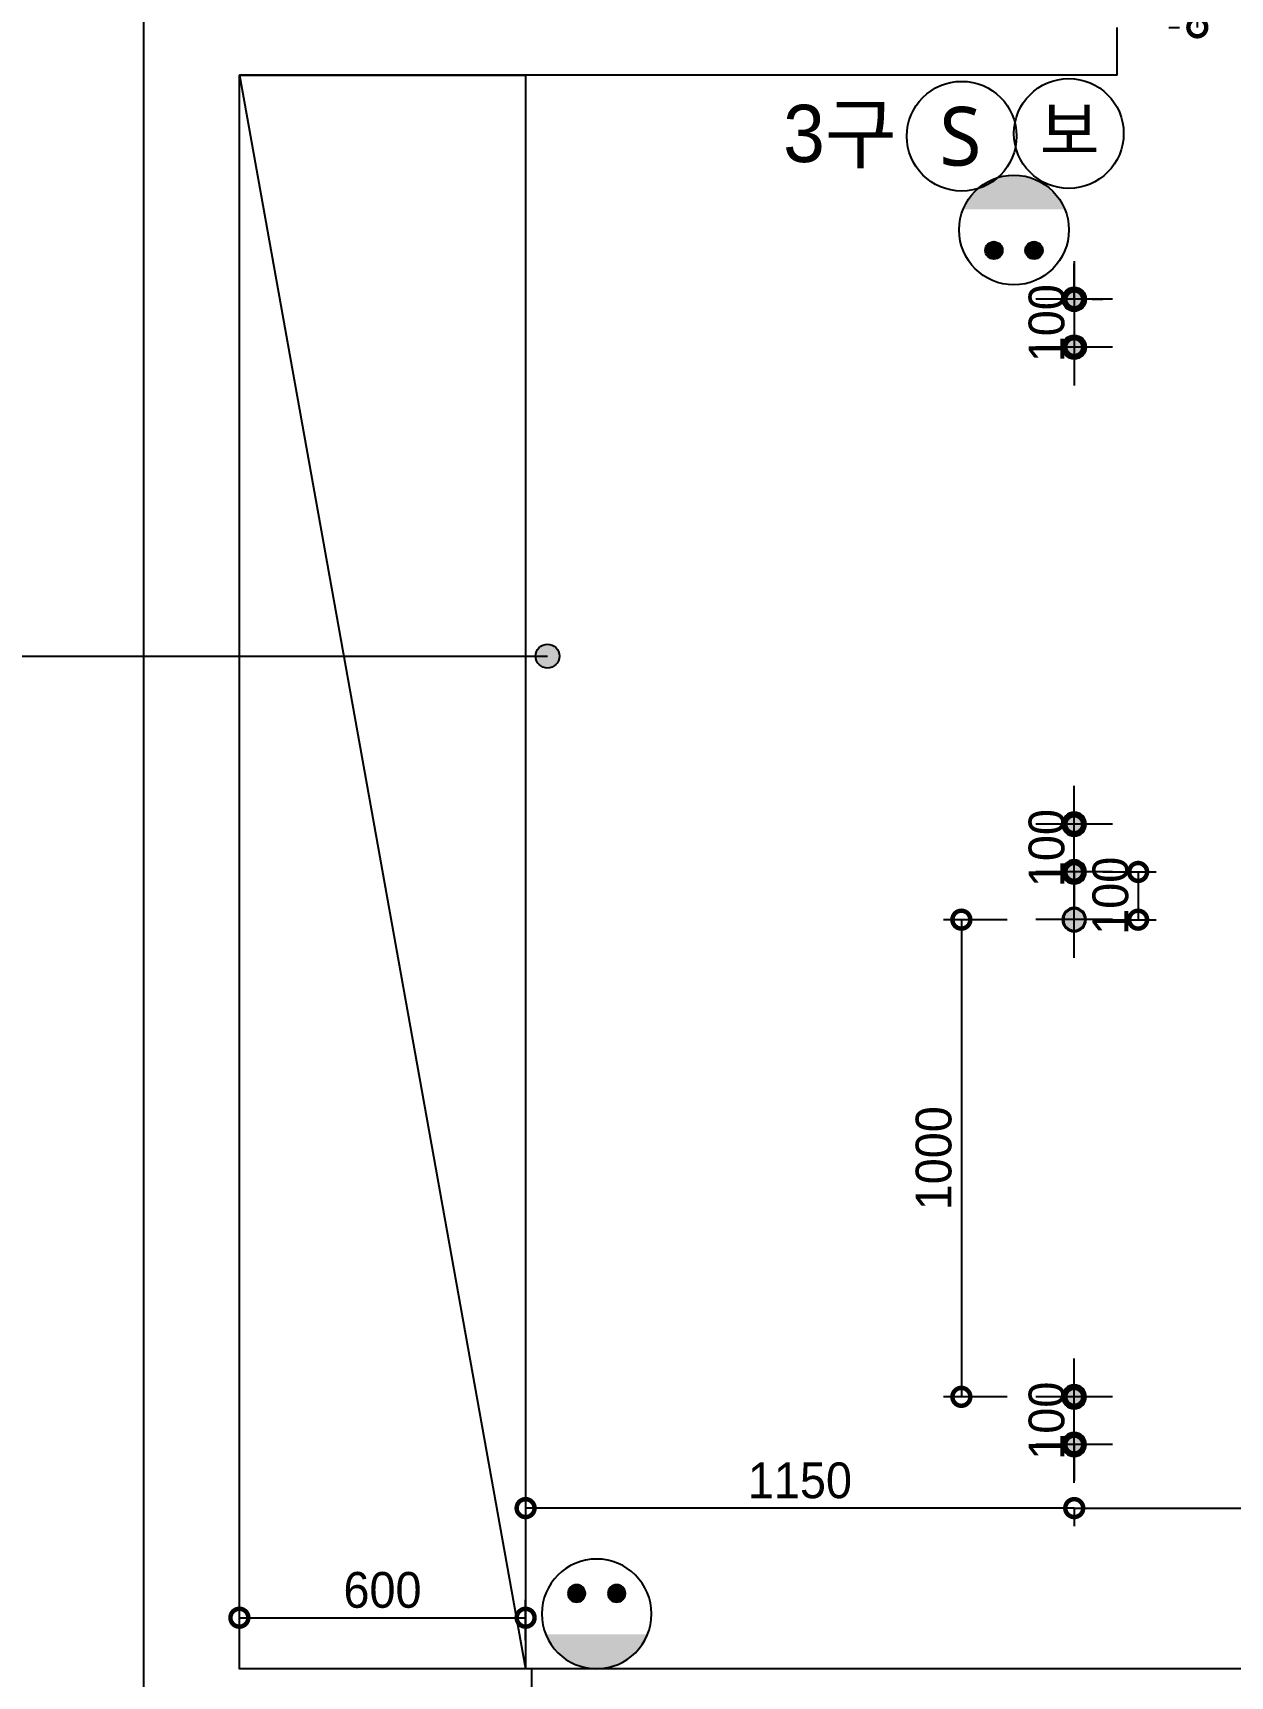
# Model space of a CAD drawing. Header units: inches. Extents: x -63256 to 33689, y -34490 to 100230.
# Drawn here: x -2193 to 316, y -20598 to -17154 of the extents above; entities that cross this region are included whole.
import ezdxf

# ---------------------------------------------------------------- set-up
doc = ezdxf.new("R2010")
doc.units = ezdxf.units.IN
doc.header["$LTSCALE"] = 100
doc.header["$MEASUREMENT"] = 0
for name, color, linetype in [('0-ELC TEXT', 7, 'Continuous'), ('06-FUR', 6, 'Continuous'), ('07-DIM WAL', 5, 'Continuous'), ('C-WIN', 4, 'Continuous'), ('RC-LIGHT', 7, 'Continuous'), ('도면층2', 2, 'Continuous'), ('설비', 140, 'Continuous')]:
    doc.layers.add(name, color=color, linetype=linetype)
doc.styles.add('스타일1', font='')
doc.styles.add('코레일둥고', font='')
doc.styles.get('스타일1').set_extended_font_data('HYwulM')
doc.styles.get('코레일둥고').set_extended_font_data('Korail Round Gothic Medium')
doc.dimstyles.new('30', dxfattribs={"dimscale": 30, "dimtxt": 2.5, "dimasz": 2.5, "dimexe": 1.25, "dimexo": 2, "dimtad": 1, "dimdec": 0, "dimtxsty": '스타일1', "dimblk": 'DOTSMALL', "dimcen": 2.5, "dimclrd": 1, "dimclre": 1, "dimclrt": 2, "dimadec": 0, "dimazin": 0, "dimtfac": 1, "dimtix": 1, "dimtmove": 0, "dimatfit": 3, "dimldrblk": 'DOTSMALL', "dimfxl": 1.25, "dimarcsym": 0})

# ---------------------------------------------------------------- blocks, each defined once
blk = doc.blocks.new('1')
at = {"linetype": 'Continuous'}
h = blk.add_hatch(color=4, dxfattribs=at)
h.dxf.hatch_style = 1
edge = h.paths.add_edge_path()
edge.add_arc((11539653.5, -14273503.8), 37.5, 0, 360)
at = {"color": 1, "linetype": 'Continuous'}
for p, q in [((11539653.5, -14273637.1), (11539653.5, -14273370.5)), ((11539520.2, -14273503.8), (11539786.8, -14273503.8))]:
    blk.add_line(p, q, dxfattribs=at)
at = {"color": 4, "linetype": 'Continuous'}
for radius in [41.5, 37.5]:
    blk.add_circle((11539653.5, -14273503.8), radius, dxfattribs=at)
blk = doc.blocks.new('_DOTSMALL')
at = {"color": 0, "linetype": 'ByBlock', "const_width": 0.5}
blk.add_lwpolyline([(-0.0625, 0, 1), (0.0625, 0, 1)], format="xyb", close=True, dxfattribs=at)
blk = doc.blocks.new('*D307')
at = {"layer": '07-DIM WAL', "color": 1, "lineweight": -2, "transparency": 16777216}
for p, q in [((-10.3, -18812.5), (-10.3, -18737.5)), ((-10.3, -18912.5), (-10.3, -18812.5)), ((49.7, -18812.5), (27.2, -18812.5)), ((-10.3, -18912.5), (-10.3, -18987.5)), ((49.7, -18912.5), (27.2, -18912.5))]:
    blk.add_line(p, q, dxfattribs=at)
at = {"layer": 'Defpoints', "color": 0, "transparency": 16777216}
for p in [(-10.3, -18812.5), (-10.3, -18812.5), (-10.3, -18912.5)]:
    blk.add_point(p, dxfattribs=at)
at = {"layer": '07-DIM WAL', "color": 1, "lineweight": -2, "transparency": 16777216, "xscale": 75, "yscale": 75, "zscale": 75}
for p, rotation in [((-10.3, -18812.5), 270), ((-10.3, -18912.5), 90)]:
    blk.add_blockref('_DOTSMALL', p, dxfattribs=dict(at, rotation=rotation))
at = {"layer": '07-DIM WAL', "color": 2, "transparency": 16777216, "insert": (-68, -18862.5), "char_height": 75, "attachment_point": 5, "rotation": 90, "style": '스타일1'}
blk.add_mtext('100', dxfattribs=at)
blk = doc.blocks.new('*D308')
at = {"layer": '07-DIM WAL', "color": 1, "lineweight": -2, "transparency": 16777216}
for p, q in [((49.7, -18912.5), (161.1, -18912.5)), ((123.6, -18912.5), (123.6, -19012.5)), ((49.7, -19012.5), (161.1, -19012.5))]:
    blk.add_line(p, q, dxfattribs=at)
at = {"layer": 'Defpoints', "color": 0, "transparency": 16777216}
for p in [(-10.3, -18912.5), (-10.3, -19012.5), (123.6, -19012.5)]:
    blk.add_point(p, dxfattribs=at)
at = {"layer": '07-DIM WAL', "color": 1, "lineweight": -2, "transparency": 16777216, "xscale": 75, "yscale": 75, "zscale": 75}
for p, rotation in [((123.6, -18912.5), 90), ((123.6, -19012.5), 270)]:
    blk.add_blockref('_DOTSMALL', p, dxfattribs=dict(at, rotation=rotation))
at = {"layer": '07-DIM WAL', "color": 2, "transparency": 16777216, "insert": (65.9, -18962.5), "char_height": 75, "attachment_point": 5, "rotation": 90, "style": '스타일1'}
blk.add_mtext('100', dxfattribs=at)
blk = doc.blocks.new('*D309')
at = {"layer": '07-DIM WAL', "color": 1, "lineweight": -2, "transparency": 16777216}
for p, q in [((-10.3, -20012.5), (-10.3, -19937.5)), ((-10.3, -20112.5), (-10.3, -20012.5)), ((49.7, -20012.5), (27.2, -20012.5)), ((-10.3, -20112.5), (-10.3, -20187.5)), ((49.7, -20112.5), (27.2, -20112.5))]:
    blk.add_line(p, q, dxfattribs=at)
at = {"layer": 'Defpoints', "color": 0, "transparency": 16777216}
for p in [(-10.3, -20012.5), (-10.3, -20012.5), (-10.3, -20112.5)]:
    blk.add_point(p, dxfattribs=at)
at = {"layer": '07-DIM WAL', "color": 1, "lineweight": -2, "transparency": 16777216, "xscale": 75, "yscale": 75, "zscale": 75}
for p, rotation in [((-10.3, -20012.5), 270), ((-10.3, -20112.5), 90)]:
    blk.add_blockref('_DOTSMALL', p, dxfattribs=dict(at, rotation=rotation))
at = {"layer": '07-DIM WAL', "color": 2, "transparency": 16777216, "insert": (-68, -20062.5), "char_height": 75, "attachment_point": 5, "rotation": 90, "style": '스타일1'}
blk.add_mtext('100', dxfattribs=at)
blk = doc.blocks.new('*D310')
at = {"layer": '07-DIM WAL', "color": 1, "lineweight": -2, "transparency": 16777216}
for p, q in [((-10.3, -17712.5), (-10.3, -17637.5)), ((-10.3, -17712.5), (-10.3, -17812.5)), ((49.7, -17712.5), (27.2, -17712.5)), ((-10.3, -17812.5), (-10.3, -17887.5)), ((49.7, -17812.5), (27.2, -17812.5))]:
    blk.add_line(p, q, dxfattribs=at)
at = {"layer": 'Defpoints', "color": 0, "transparency": 16777216}
for p in [(-10.3, -17712.5), (-10.3, -17812.5), (-10.3, -17812.5)]:
    blk.add_point(p, dxfattribs=at)
at = {"layer": '07-DIM WAL', "color": 1, "lineweight": -2, "transparency": 16777216, "xscale": 75, "yscale": 75, "zscale": 75}
for p, rotation in [((-10.3, -17712.5), 270), ((-10.3, -17812.5), 90)]:
    blk.add_blockref('_DOTSMALL', p, dxfattribs=dict(at, rotation=rotation))
at = {"layer": '07-DIM WAL', "color": 2, "transparency": 16777216, "insert": (-68, -17762.5), "char_height": 75, "attachment_point": 5, "rotation": 90, "style": '스타일1'}
blk.add_mtext('100', dxfattribs=at)
blk = doc.blocks.new('*D358')
at = {"layer": '07-DIM WAL', "color": 1, "lineweight": -2, "transparency": 16777216}
for p, q in [((187.7, -16597.5), (210.2, -16597.5)), ((247.7, -16597.5), (247.7, -17142.5)), ((187.7, -17142.5), (210.2, -17142.5))]:
    blk.add_line(p, q, dxfattribs=at)
at = {"layer": 'Defpoints', "color": 0, "transparency": 16777216}
for p in [(247.7, -16597.5), (247.7, -17142.5), (247.7, -17142.5)]:
    blk.add_point(p, dxfattribs=at)
at = {"layer": '07-DIM WAL', "color": 1, "lineweight": -2, "transparency": 16777216, "xscale": 75, "yscale": 75, "zscale": 75}
for p, rotation in [((247.7, -16597.5), 90), ((247.7, -17142.5), 270)]:
    blk.add_blockref('_DOTSMALL', p, dxfattribs=dict(at, rotation=rotation))
at = {"layer": '07-DIM WAL', "color": 2, "transparency": 16777216, "insert": (190.7, -16870), "char_height": 75, "attachment_point": 5, "rotation": 90, "style": '스타일1'}
blk.add_mtext('545', dxfattribs=at)
blk = doc.blocks.new('dfdadfs')
at = {"layer": 'C-WIN'}
blk.add_lwpolyline([(-26947.8, -120782.5), (-24272.8, -120782.5), (-24272.8, -120582.5), (-26947.8, -120582.5)], close=True, dxfattribs=at)
at = {"layer": '도면층2'}
for p, q in [((-27760.3, -120782.5), (-27760.3, -111972.5)), ((-25720.3, -117242.5), (-25720.3, -117142.5)), ((-25720.3, -117242.5), (-25720.3, -117142.5)), ((-27560.3, -120582.5), (-27560.3, -117242.5)), ((-26020.3, -117242.5), (-27560.3, -117242.5)), ((-25720.3, -117242.5), (-26020.3, -117242.5)), ((-26947.8, -120582.5), (-27560.3, -120582.5)), ((-26947.8, -120582.5), (-26947.8, -120782.5))]:
    blk.add_line(p, q, dxfattribs=at)
blk = doc.blocks.new('hfgafgf')
at = {"layer": '06-FUR', "color": 8}
blk.add_lwpolyline([(-1760.3, -117242.5), (-1160.3, -117242.5), (-1160.3, -120582.5), (-1760.3, -120582.5), (-1760.3, -117242.5), (-1160.3, -120582.5)], dxfattribs=at)
at = {"layer": '07-DIM WAL'}
blk.add_blockref('dfdadfs', (25800, 0), dxfattribs=at)
blk = doc.blocks.new('SW')
at = {"layer": '설비', "color": 140}
blk.add_circle((11533254.1, -14277699.4), 184, dxfattribs=at)
at = {"layer": '설비', "color": 140, "insert": (11533320, -14277600.8), "char_height": 197.143, "width": 314.327, "attachment_point": 3, "style": '코레일둥고'}
blk.add_mtext('{\\fMalgun Gothic|b0|i0|c129|p50;S}', dxfattribs=at)
blk = doc.blocks.new('QHDLFFJ')
at = {"layer": '설비', "color": 140}
blk.add_circle((236550.8, 104207.8), 115, dxfattribs=at)
at = {"layer": '설비', "color": 140, "style": '코레일둥고'}
blk.add_text('보 ', height=100, dxfattribs=at).set_placement((236489.6, 104163.9))
blk = doc.blocks.new('egoo')
at = {"layer": '설비'}
h = blk.add_hatch(color=140, dxfattribs=at)
edge = h.paths.add_edge_path()
edge.add_arc((1015645.3, 443433.7), 22.3, 0, 360)
h = blk.add_hatch(color=140, dxfattribs=at)
edge = h.paths.add_edge_path()
edge.add_arc((1015747.7, 443433.7), 22.3, 0, 360)
h = blk.add_hatch(color=140, dxfattribs=at)
edge = h.paths.add_edge_path()
edge.add_line((1015826.3, 443329.1), (1015566.6, 443329.1))
edge.add_ellipse((1015696.5, 443381.5), major_axis=(99, 99), ratio=1, start_angle=156.9578, end_angle=293.0422)
at = {"layer": '설비', "color": 140}
for centre, radius in [((1015696.5, 443381.5), 140), ((1015645.3, 443433.7), 22.3), ((1015747.7, 443433.7), 22.3)]:
    blk.add_circle(centre, radius, dxfattribs=at)
blk = doc.blocks.new('*D399')
at = {"layer": '07-DIM WAL', "color": 1, "lineweight": -2, "transparency": 16777216}
for p, q in [((-150.6, -19012.5), (-284.4, -19012.5)), ((-246.9, -19012.5), (-246.9, -20012.5)), ((-150.6, -20012.5), (-284.4, -20012.5))]:
    blk.add_line(p, q, dxfattribs=at)
at = {"layer": 'Defpoints', "color": 0, "transparency": 16777216}
for p in [(-90.6, -19012.5), (-246.9, -20012.5), (-90.6, -20012.5)]:
    blk.add_point(p, dxfattribs=at)
at = {"layer": '07-DIM WAL', "color": 1, "lineweight": -2, "transparency": 16777216, "xscale": 75, "yscale": 75, "zscale": 75}
for p, rotation in [((-246.9, -19012.5), 90), ((-246.9, -20012.5), 270)]:
    blk.add_blockref('_DOTSMALL', p, dxfattribs=dict(at, rotation=rotation))
at = {"layer": '07-DIM WAL', "color": 2, "transparency": 16777216, "insert": (-304.7, -19512.5), "char_height": 75, "attachment_point": 5, "rotation": 90, "style": '스타일1'}
blk.add_mtext('1000', dxfattribs=at)
blk = doc.blocks.new('*D400')
at = {"layer": '07-DIM WAL', "color": 1, "lineweight": -2, "transparency": 16777216}
for p, q in [((-10.3, -20245.7), (1139.7, -20245.7)), ((-10.3, -20252.8), (-10.3, -20283.2)), ((1139.7, -20252.8), (1139.7, -20283.2))]:
    blk.add_line(p, q, dxfattribs=at)
at = {"layer": 'Defpoints', "color": 0, "transparency": 16777216}
for p in [(-10.3, -20192.8), (1139.7, -20192.8), (1139.7, -20245.7)]:
    blk.add_point(p, dxfattribs=at)
at = {"layer": '07-DIM WAL', "color": 1, "lineweight": -2, "transparency": 16777216, "xscale": 75, "yscale": 75, "zscale": 75, "rotation": 180}
blk.add_blockref('_DOTSMALL', (-10.3, -20245.7), dxfattribs=at)
at = {"layer": '07-DIM WAL', "color": 1, "lineweight": -2, "transparency": 16777216, "xscale": 75, "yscale": 75, "zscale": 75}
blk.add_blockref('_DOTSMALL', (1139.7, -20245.7), dxfattribs=at)
at = {"layer": '07-DIM WAL', "color": 2, "transparency": 16777216, "insert": (564.7, -20188), "char_height": 75, "attachment_point": 5, "style": '스타일1'}
blk.add_mtext('1150', dxfattribs=at)
blk = doc.blocks.new('*D401')
at = {"layer": '07-DIM WAL', "color": 1, "lineweight": -2, "transparency": 16777216}
for p, q in [((-1760.3, -20522.5), (-1760.3, -20437.9)), ((-1160.3, -20522.5), (-1160.3, -20437.9)), ((-1760.3, -20475.4), (-1160.3, -20475.4))]:
    blk.add_line(p, q, dxfattribs=at)
at = {"layer": 'Defpoints', "color": 0, "transparency": 16777216}
for p in [(-1160.3, -20475.4), (-1760.3, -20582.5), (-1160.3, -20582.5)]:
    blk.add_point(p, dxfattribs=at)
at = {"layer": '07-DIM WAL', "color": 1, "lineweight": -2, "transparency": 16777216, "xscale": 75, "yscale": 75, "zscale": 75, "rotation": 180}
blk.add_blockref('_DOTSMALL', (-1760.3, -20475.4), dxfattribs=at)
at = {"layer": '07-DIM WAL', "color": 1, "lineweight": -2, "transparency": 16777216, "xscale": 75, "yscale": 75, "zscale": 75}
blk.add_blockref('_DOTSMALL', (-1160.3, -20475.4), dxfattribs=at)
at = {"layer": '07-DIM WAL', "color": 2, "transparency": 16777216, "insert": (-1460.3, -20417.6), "char_height": 75, "attachment_point": 5, "style": '스타일1'}
blk.add_mtext('600', dxfattribs=at)
blk = doc.blocks.new('*D402')
at = {"layer": '07-DIM WAL', "color": 1, "lineweight": -2, "transparency": 16777216}
for p, q in [((-10.3, -20245.7), (-1160.3, -20245.7)), ((-1160.3, -20247.5), (-1160.3, -20283.2)), ((-10.3, -20247.5), (-10.3, -20283.2))]:
    blk.add_line(p, q, dxfattribs=at)
at = {"layer": 'Defpoints', "color": 0, "transparency": 16777216}
for p in [(-1160.3, -20187.5), (-10.3, -20187.5), (-1160.3, -20245.7)]:
    blk.add_point(p, dxfattribs=at)
at = {"layer": '07-DIM WAL', "color": 1, "lineweight": -2, "transparency": 16777216, "xscale": 75, "yscale": 75, "zscale": 75, "rotation": 180}
blk.add_blockref('_DOTSMALL', (-1160.3, -20245.7), dxfattribs=at)
at = {"layer": '07-DIM WAL', "color": 1, "lineweight": -2, "transparency": 16777216, "xscale": 75, "yscale": 75, "zscale": 75}
blk.add_blockref('_DOTSMALL', (-10.3, -20245.7), dxfattribs=at)
at = {"layer": '07-DIM WAL', "color": 2, "transparency": 16777216, "insert": (-585.3, -20188), "char_height": 75, "attachment_point": 5, "style": '스타일1'}
blk.add_mtext('1150', dxfattribs=at)
blk = doc.blocks.new('TLSTJF')
at = {"layer": '설비'}
h = blk.add_hatch(color=10, dxfattribs=at)
edge = h.paths.add_edge_path()
edge.add_arc((-17018, -98621.5), 18.3, 0, 360)
h = blk.add_hatch(color=10, dxfattribs=at)
edge = h.paths.add_edge_path()
edge.add_arc((-16934, -98621.5), 18.3, 0, 360)
h = blk.add_hatch(color=10, dxfattribs=at)
edge = h.paths.add_edge_path()
edge.add_line((-16869.4, -98707.5), (-17082.7, -98707.5))
edge.add_ellipse((-16976, -98664.4), major_axis=(81.3, 81.3), ratio=1, start_angle=156.9578, end_angle=293.0422)
at = {"layer": '설비', "color": 10}
for centre, radius in [((-16976, -98664.4), 115), ((-17018, -98621.5), 18.3), ((-16934, -98621.5), 18.3)]:
    blk.add_circle(centre, radius, dxfattribs=at)

msp = doc.modelspace()

# ---------------------------------------------------------------- hatches: boundary and pattern name
at = {"layer": '0-ELC TEXT'}
h = msp.add_hatch(color=256, dxfattribs=at)
h.dxf.hatch_style = 1
edge = h.paths.add_edge_path()
edge.add_arc((-1114.4, -18460.1), 25, 90, 450)

# ---------------------------------------------------------------- linework, layer by layer
msp.add_line((-2719.6, -18460.1), (-1114.4, -18460.1), dxfattribs=at)
msp.add_circle((-1114.4, -18460.1), 25, dxfattribs=at)

# ---------------------------------------------------------------- block references
at = {"layer": '07-DIM WAL'}
msp.add_blockref('hfgafgf', (0, 100000), dxfattribs=at)
at = {"layer": 'RC-LIGHT', "xscale": 0.6024096385271789, "yscale": 0.6024096385271789, "zscale": 0.6024096385271789, "rotation": 180}
for p in [(6951588.2, -8616208.7), (6951588.2, -8616308.7)]:
    msp.add_blockref('1', p, dxfattribs=at)
at = {"layer": 'RC-LIGHT', "xscale": -0.6024096385271789, "yscale": 0.6024096385271789, "zscale": 0.6024096385271789}
for p in [(6951588.2, 8579683.8), (6951588.2, 8579583.8), (6951588.2, 8579483.8), (6951588.2, 8578483.8), (6951588.2, 8578383.8)]:
    msp.add_blockref('1', p, dxfattribs=at)
at = {"layer": '설비'}
msp.add_blockref('QHDLFFJ', (-236572.5, -121572.7), dxfattribs=at)
at = {"layer": '설비', "color": 140, "xscale": 0.625, "yscale": 0.625, "zscale": 0.625}
msp.add_blockref('SW', (-7208530, 8906191.5), dxfattribs=at)
at = {"layer": '설비', "color": 140, "xscale": 0.8214285869294655, "yscale": 0.8214285869294655, "zscale": 0.8214285869294655, "rotation": 180}
msp.add_blockref('egoo', (834185.5, 346639.2), dxfattribs=at)
at = {"layer": '설비', "xscale": -1, "rotation": 359.9999999999999}
msp.add_blockref('TLSTJF', (-17987.4, 78197), dxfattribs=at)

# ---------------------------------------------------------------- texts
at = {"layer": '0-ELC TEXT', "style": '코레일둥고'}
msp.add_text('3구', height=120, dxfattribs=at).set_placement((-620.4, -17424.8))

# ---------------------------------------------------------------- dimensions: what is measured, and where the dimension line sits
at = {"layer": '07-DIM WAL'}
for base, p1, p2, angle, picture, middle in [((247.7, -17142.5), (247.7, -16597.5), (247.7, -17142.5), 90, '*D358', (190.7, -16870)), ((-10.3, -17812.5), (-10.3, -17712.5), (-10.3, -17812.5), 270, '*D310', (-68, -17762.5)), ((-10.3, -18812.5), (-10.3, -18912.5), (-10.3, -18812.5), 90, '*D307', (-68, -18862.5)), ((-246.9, -20012.5), (-90.6, -19012.5), (-90.6, -20012.5), 90, '*D399', (-304.7, -19512.5)), ((-10.3, -20012.5), (-10.3, -20112.5), (-10.3, -20012.5), 90, '*D309', (-68, -20062.5))]:
    dim = msp.add_linear_dim(base=base, p1=p1, p2=p2, angle=angle, dimstyle='30', dxfattribs=at)
    dim.commit()
    dim.dimension.update_dxf_attribs({"geometry": picture, "text_midpoint": middle})
dim = msp.add_linear_dim(base=(123.6, -19012.5), p1=(-10.3, -18912.5), p2=(-10.3, -19012.5), angle=270, dimstyle='30', dxfattribs=at)
dim.commit()
dim.dimension.update_dxf_attribs({"geometry": '*D308', "text_midpoint": (123.6, -18962.5), "dimtype": 160})
for base, p1, p2, picture, middle in [((-1160.3, -20245.7), (-10.3, -20187.5), (-1160.3, -20187.5), '*D402', (-585.3, -20188)), ((1139.7, -20245.7), (-10.3, -20192.8), (1139.7, -20192.8), '*D400', (564.7, -20188)), ((-1160.3, -20475.4), (-1760.3, -20582.5), (-1160.3, -20582.5), '*D401', (-1460.3, -20417.6))]:
    dim = msp.add_linear_dim(base=base, p1=p1, p2=p2, dimstyle='30', dxfattribs=at)
    dim.commit()
    dim.dimension.update_dxf_attribs({"geometry": picture, "text_midpoint": middle})

doc.saveas('drawing.dxf')
